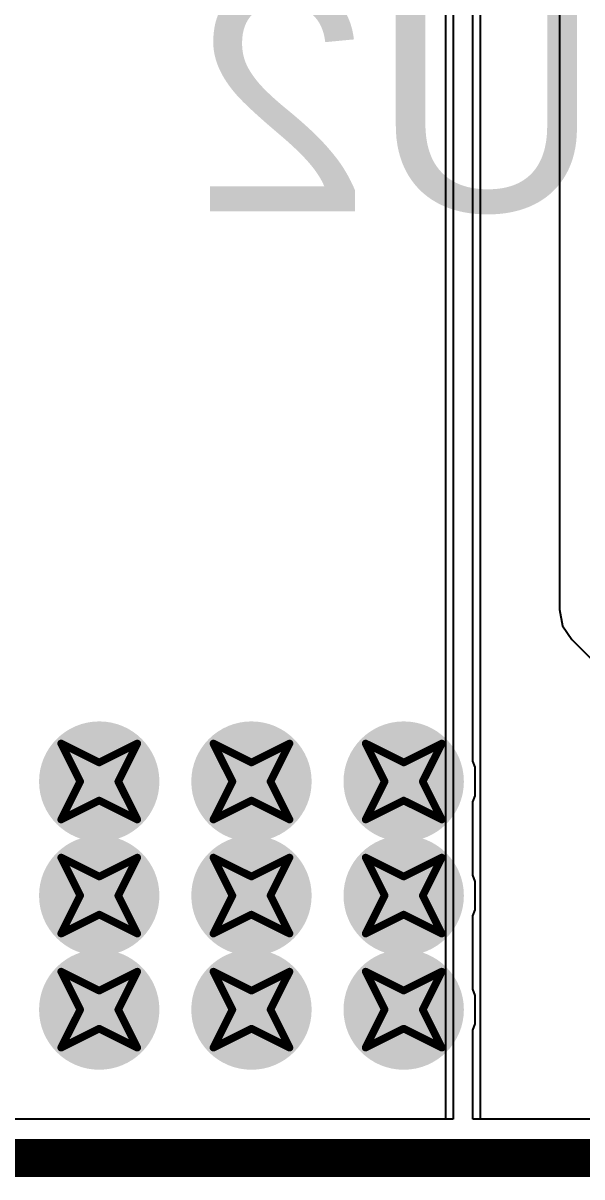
# Model space of a CAD drawing. Header units: inches. Extents: x -11 to 1110, y -7 to 455.
# Drawn here: x 628.27 to 632, y -0.13 to 7.58 of the extents above; entities that cross this region are included whole.
import ezdxf

# ---------------------------------------------------------------- set-up
doc = ezdxf.new("R2010")
doc.units = ezdxf.units.IN
for name, color, linetype in [('Board_outline', 216, 'Continuous'), ('Bottom Layer', 5, 'Continuous'), ('Bottom Overlay', 54, 'Continuous'), ('Bottom Solder', 6, 'Continuous'), ('Drill Drawing', 1, 'Continuous'), ('Top Layer', 1, 'Continuous'), ('Top Solder', 216, 'Continuous'), ('Via Holes', 16, 'Continuous')]:
    doc.layers.add(name, color=color, linetype=linetype)
doc.styles.add('Arial', font='', dxfattribs={"height": 0.2})
doc.styles.get('Arial').set_extended_font_data('Arial')

msp = doc.modelspace()

# ---------------------------------------------------------------- hatches: boundary and pattern name
at = {"layer": 'Bottom Layer'}
h = msp.add_hatch(color=5, dxfattribs=at)
edge = h.paths.add_edge_path()
edge.add_arc((628.777, 2.5146), 0.3, 0, 360)
h = msp.add_hatch(color=5, dxfattribs=at)
edge = h.paths.add_edge_path()
edge.add_arc((629.793, 2.5146), 0.3, 0, 360)
h = msp.add_hatch(color=5, dxfattribs=at)
edge = h.paths.add_edge_path()
edge.add_arc((630.809, 2.5146), 0.3, 0, 360)
h = msp.add_hatch(color=5, dxfattribs=at)
edge = h.paths.add_edge_path()
edge.add_arc((628.777, 1.7526), 0.3, 0, 360)
h = msp.add_hatch(color=5, dxfattribs=at)
edge = h.paths.add_edge_path()
edge.add_arc((629.793, 1.7526), 0.3, 0, 360)
h = msp.add_hatch(color=5, dxfattribs=at)
edge = h.paths.add_edge_path()
edge.add_arc((630.809, 1.7526), 0.3, 0, 360)
h = msp.add_hatch(color=5, dxfattribs=at)
edge = h.paths.add_edge_path()
edge.add_arc((628.777, 0.9906), 0.3, 0, 360)
h = msp.add_hatch(color=5, dxfattribs=at)
edge = h.paths.add_edge_path()
edge.add_arc((629.793, 0.9906), 0.3, 0, 360)
h = msp.add_hatch(color=5, dxfattribs=at)
edge = h.paths.add_edge_path()
edge.add_arc((630.809, 0.9906), 0.3, 0, 360)
at = {"layer": 'Bottom Solder'}
h = msp.add_hatch(color=6, dxfattribs=at)
edge = h.paths.add_edge_path()
edge.add_arc((628.777, 2.5146), 0.4016, 0, 360)
h = msp.add_hatch(color=6, dxfattribs=at)
edge = h.paths.add_edge_path()
edge.add_arc((629.793, 2.5146), 0.4016, 0, 360)
h = msp.add_hatch(color=6, dxfattribs=at)
edge = h.paths.add_edge_path()
edge.add_arc((630.809, 2.5146), 0.4016, 0, 360)
h = msp.add_hatch(color=6, dxfattribs=at)
edge = h.paths.add_edge_path()
edge.add_arc((628.777, 1.7526), 0.4016, 0, 360)
h = msp.add_hatch(color=6, dxfattribs=at)
edge = h.paths.add_edge_path()
edge.add_arc((629.793, 1.7526), 0.4016, 0, 360)
h = msp.add_hatch(color=6, dxfattribs=at)
edge = h.paths.add_edge_path()
edge.add_arc((630.809, 1.7526), 0.4016, 0, 360)
h = msp.add_hatch(color=6, dxfattribs=at)
edge = h.paths.add_edge_path()
edge.add_arc((628.777, 0.9906), 0.4016, 0, 360)
h = msp.add_hatch(color=6, dxfattribs=at)
edge = h.paths.add_edge_path()
edge.add_arc((629.793, 0.9906), 0.4016, 0, 360)
h = msp.add_hatch(color=6, dxfattribs=at)
edge = h.paths.add_edge_path()
edge.add_arc((630.809, 0.9906), 0.4016, 0, 360)
at = {"layer": 'Top Layer'}
h = msp.add_hatch(color=1, dxfattribs=at)
edge = h.paths.add_edge_path()
edge.add_arc((628.777, 2.5146), 0.3, 0, 360)
h = msp.add_hatch(color=1, dxfattribs=at)
edge = h.paths.add_edge_path()
edge.add_arc((629.793, 2.5146), 0.3, 0, 360)
h = msp.add_hatch(color=1, dxfattribs=at)
edge = h.paths.add_edge_path()
edge.add_arc((630.809, 2.5146), 0.3, 0, 360)
h = msp.add_hatch(color=1, dxfattribs=at)
edge = h.paths.add_edge_path()
edge.add_arc((628.777, 1.7526), 0.3, 0, 360)
h = msp.add_hatch(color=1, dxfattribs=at)
edge = h.paths.add_edge_path()
edge.add_arc((629.793, 1.7526), 0.3, 0, 360)
h = msp.add_hatch(color=1, dxfattribs=at)
edge = h.paths.add_edge_path()
edge.add_arc((630.809, 1.7526), 0.3, 0, 360)
h = msp.add_hatch(color=1, dxfattribs=at)
edge = h.paths.add_edge_path()
edge.add_arc((628.777, 0.9906), 0.3, 0, 360)
h = msp.add_hatch(color=1, dxfattribs=at)
edge = h.paths.add_edge_path()
edge.add_arc((629.793, 0.9906), 0.3, 0, 360)
h = msp.add_hatch(color=1, dxfattribs=at)
edge = h.paths.add_edge_path()
edge.add_arc((630.809, 0.9906), 0.3, 0, 360)
at = {"layer": 'Top Solder'}
h = msp.add_hatch(color=216, dxfattribs=at)
edge = h.paths.add_edge_path()
edge.add_arc((628.777, 2.5146), 0.4016, 0, 360)
h = msp.add_hatch(color=216, dxfattribs=at)
edge = h.paths.add_edge_path()
edge.add_arc((629.793, 2.5146), 0.4016, 0, 360)
h = msp.add_hatch(color=216, dxfattribs=at)
edge = h.paths.add_edge_path()
edge.add_arc((630.809, 2.5146), 0.4016, 0, 360)
h = msp.add_hatch(color=216, dxfattribs=at)
edge = h.paths.add_edge_path()
edge.add_arc((628.777, 1.7526), 0.4016, 0, 360)
h = msp.add_hatch(color=216, dxfattribs=at)
edge = h.paths.add_edge_path()
edge.add_arc((629.793, 1.7526), 0.4016, 0, 360)
h = msp.add_hatch(color=216, dxfattribs=at)
edge = h.paths.add_edge_path()
edge.add_arc((630.809, 1.7526), 0.4016, 0, 360)
h = msp.add_hatch(color=216, dxfattribs=at)
edge = h.paths.add_edge_path()
edge.add_arc((628.777, 0.9906), 0.4016, 0, 360)
h = msp.add_hatch(color=216, dxfattribs=at)
edge = h.paths.add_edge_path()
edge.add_arc((629.793, 0.9906), 0.4016, 0, 360)
h = msp.add_hatch(color=216, dxfattribs=at)
edge = h.paths.add_edge_path()
edge.add_arc((630.809, 0.9906), 0.4016, 0, 360)
at = {"layer": 'Via Holes'}
h = msp.add_hatch(color=7, dxfattribs=at)
edge = h.paths.add_edge_path()
edge.add_arc((628.777, 2.5146), 0.15, 0, 360)
h = msp.add_hatch(color=7, dxfattribs=at)
edge = h.paths.add_edge_path()
edge.add_arc((629.793, 2.5146), 0.15, 0, 360)
h = msp.add_hatch(color=7, dxfattribs=at)
edge = h.paths.add_edge_path()
edge.add_arc((630.809, 2.5146), 0.15, 0, 360)
h = msp.add_hatch(color=7, dxfattribs=at)
edge = h.paths.add_edge_path()
edge.add_arc((628.777, 1.7526), 0.15, 0, 360)
h = msp.add_hatch(color=7, dxfattribs=at)
edge = h.paths.add_edge_path()
edge.add_arc((629.793, 1.7526), 0.15, 0, 360)
h = msp.add_hatch(color=7, dxfattribs=at)
edge = h.paths.add_edge_path()
edge.add_arc((630.809, 1.7526), 0.15, 0, 360)
h = msp.add_hatch(color=7, dxfattribs=at)
edge = h.paths.add_edge_path()
edge.add_arc((628.777, 0.9906), 0.15, 0, 360)
h = msp.add_hatch(color=7, dxfattribs=at)
edge = h.paths.add_edge_path()
edge.add_arc((629.793, 0.9906), 0.15, 0, 360)
h = msp.add_hatch(color=7, dxfattribs=at)
edge = h.paths.add_edge_path()
edge.add_arc((630.809, 0.9906), 0.15, 0, 360)

# ---------------------------------------------------------------- linework, layer by layer
at = {"layer": 'Board_outline'}
msp.add_lwpolyline([(0, 0, 0.254, 0.254, 0), (704, 0, 0.254, 0.254, 0)], format="xyseb", dxfattribs=at)
at = {"layer": 'Bottom Layer'}
for p, q in [((631.0884, 10.4714), (631.0884, 0.259)), ((631.2697, 2.651), (631.2697, 10.2901)), ((631.2868, 2.6096), (631.2697, 2.651)), ((631.2868, 2.4196), (631.2868, 2.6096)), ((631.2697, 2.3782), (631.2868, 2.4196)), ((631.2697, 1.889), (631.2697, 2.3782)), ((631.2868, 1.8476), (631.2697, 1.889)), ((631.2868, 1.6576), (631.2868, 1.8476)), ((631.2697, 1.6162), (631.2868, 1.6576)), ((631.2697, 1.127), (631.2697, 1.6162)), ((631.2868, 1.0856), (631.2697, 1.127)), ((631.2868, 0.8956), (631.2868, 1.0856)), ((631.2697, 0.8542), (631.2868, 0.8956)), ((631.2697, 0.259), (631.2697, 0.8542)), ((631.0884, 0.259), (600.8116, 0.259)), ((703.741, 0.259), (631.2697, 0.259))]:
    msp.add_line(p, q, dxfattribs=at)
at = {"layer": 'Drill Drawing'}
for points in [[(628.523, 2.7686, 0.0508, 0.0508, 0), (628.777, 2.6416, 0.0508, 0.0508, 0)], [(628.523, 2.7686, 0.0508, 0.0508, 0), (628.65, 2.5146, 0.0508, 0.0508, 0)], [(628.777, 2.6416, 0.0508, 0.0508, 0), (629.031, 2.7686, 0.0508, 0.0508, 0)], [(628.904, 2.5146, 0.0508, 0.0508, 0), (629.031, 2.7686, 0.0508, 0.0508, 0)], [(629.539, 2.7686, 0.0508, 0.0508, 0), (629.793, 2.6416, 0.0508, 0.0508, 0)], [(629.539, 2.7686, 0.0508, 0.0508, 0), (629.666, 2.5146, 0.0508, 0.0508, 0)], [(629.793, 2.6416, 0.0508, 0.0508, 0), (630.047, 2.7686, 0.0508, 0.0508, 0)], [(629.92, 2.5146, 0.0508, 0.0508, 0), (630.047, 2.7686, 0.0508, 0.0508, 0)], [(630.555, 2.7686, 0.0508, 0.0508, 0), (630.809, 2.6416, 0.0508, 0.0508, 0)], [(630.555, 2.7686, 0.0508, 0.0508, 0), (630.682, 2.5146, 0.0508, 0.0508, 0)], [(630.809, 2.6416, 0.0508, 0.0508, 0), (631.063, 2.7686, 0.0508, 0.0508, 0)], [(630.936, 2.5146, 0.0508, 0.0508, 0), (631.063, 2.7686, 0.0508, 0.0508, 0)], [(628.523, 2.2606, 0.0508, 0.0508, 0), (628.65, 2.5146, 0.0508, 0.0508, 0)], [(628.904, 2.5146, 0.0508, 0.0508, 0), (629.031, 2.2606, 0.0508, 0.0508, 0)], [(629.539, 2.2606, 0.0508, 0.0508, 0), (629.666, 2.5146, 0.0508, 0.0508, 0)], [(629.92, 2.5146, 0.0508, 0.0508, 0), (630.047, 2.2606, 0.0508, 0.0508, 0)], [(630.555, 2.2606, 0.0508, 0.0508, 0), (630.682, 2.5146, 0.0508, 0.0508, 0)], [(630.936, 2.5146, 0.0508, 0.0508, 0), (631.063, 2.2606, 0.0508, 0.0508, 0)], [(628.523, 2.2606, 0.0508, 0.0508, 0), (628.777, 2.3876, 0.0508, 0.0508, 0)], [(628.777, 2.3876, 0.0508, 0.0508, 0), (629.031, 2.2606, 0.0508, 0.0508, 0)], [(629.539, 2.2606, 0.0508, 0.0508, 0), (629.793, 2.3876, 0.0508, 0.0508, 0)], [(629.793, 2.3876, 0.0508, 0.0508, 0), (630.047, 2.2606, 0.0508, 0.0508, 0)], [(630.555, 2.2606, 0.0508, 0.0508, 0), (630.809, 2.3876, 0.0508, 0.0508, 0)], [(630.809, 2.3876, 0.0508, 0.0508, 0), (631.063, 2.2606, 0.0508, 0.0508, 0)], [(628.523, 2.0066, 0.0508, 0.0508, 0), (628.777, 1.8796, 0.0508, 0.0508, 0)], [(628.523, 2.0066, 0.0508, 0.0508, 0), (628.65, 1.7526, 0.0508, 0.0508, 0)], [(628.777, 1.8796, 0.0508, 0.0508, 0), (629.031, 2.0066, 0.0508, 0.0508, 0)], [(628.904, 1.7526, 0.0508, 0.0508, 0), (629.031, 2.0066, 0.0508, 0.0508, 0)], [(629.539, 2.0066, 0.0508, 0.0508, 0), (629.793, 1.8796, 0.0508, 0.0508, 0)], [(629.539, 2.0066, 0.0508, 0.0508, 0), (629.666, 1.7526, 0.0508, 0.0508, 0)], [(629.793, 1.8796, 0.0508, 0.0508, 0), (630.047, 2.0066, 0.0508, 0.0508, 0)], [(629.92, 1.7526, 0.0508, 0.0508, 0), (630.047, 2.0066, 0.0508, 0.0508, 0)], [(630.555, 2.0066, 0.0508, 0.0508, 0), (630.809, 1.8796, 0.0508, 0.0508, 0)], [(630.555, 2.0066, 0.0508, 0.0508, 0), (630.682, 1.7526, 0.0508, 0.0508, 0)], [(630.809, 1.8796, 0.0508, 0.0508, 0), (631.063, 2.0066, 0.0508, 0.0508, 0)], [(630.936, 1.7526, 0.0508, 0.0508, 0), (631.063, 2.0066, 0.0508, 0.0508, 0)], [(628.523, 1.4986, 0.0508, 0.0508, 0), (628.65, 1.7526, 0.0508, 0.0508, 0)], [(628.904, 1.7526, 0.0508, 0.0508, 0), (629.031, 1.4986, 0.0508, 0.0508, 0)], [(629.539, 1.4986, 0.0508, 0.0508, 0), (629.666, 1.7526, 0.0508, 0.0508, 0)], [(629.92, 1.7526, 0.0508, 0.0508, 0), (630.047, 1.4986, 0.0508, 0.0508, 0)], [(630.555, 1.4986, 0.0508, 0.0508, 0), (630.682, 1.7526, 0.0508, 0.0508, 0)], [(630.936, 1.7526, 0.0508, 0.0508, 0), (631.063, 1.4986, 0.0508, 0.0508, 0)], [(628.523, 1.4986, 0.0508, 0.0508, 0), (628.777, 1.6256, 0.0508, 0.0508, 0)], [(628.777, 1.6256, 0.0508, 0.0508, 0), (629.031, 1.4986, 0.0508, 0.0508, 0)], [(629.539, 1.4986, 0.0508, 0.0508, 0), (629.793, 1.6256, 0.0508, 0.0508, 0)], [(629.793, 1.6256, 0.0508, 0.0508, 0), (630.047, 1.4986, 0.0508, 0.0508, 0)], [(630.555, 1.4986, 0.0508, 0.0508, 0), (630.809, 1.6256, 0.0508, 0.0508, 0)], [(630.809, 1.6256, 0.0508, 0.0508, 0), (631.063, 1.4986, 0.0508, 0.0508, 0)], [(628.523, 1.2446, 0.0508, 0.0508, 0), (628.777, 1.1176, 0.0508, 0.0508, 0)], [(628.523, 1.2446, 0.0508, 0.0508, 0), (628.65, 0.9906, 0.0508, 0.0508, 0)], [(628.777, 1.1176, 0.0508, 0.0508, 0), (629.031, 1.2446, 0.0508, 0.0508, 0)], [(628.904, 0.9906, 0.0508, 0.0508, 0), (629.031, 1.2446, 0.0508, 0.0508, 0)], [(629.539, 1.2446, 0.0508, 0.0508, 0), (629.793, 1.1176, 0.0508, 0.0508, 0)], [(629.539, 1.2446, 0.0508, 0.0508, 0), (629.666, 0.9906, 0.0508, 0.0508, 0)], [(629.793, 1.1176, 0.0508, 0.0508, 0), (630.047, 1.2446, 0.0508, 0.0508, 0)], [(629.92, 0.9906, 0.0508, 0.0508, 0), (630.047, 1.2446, 0.0508, 0.0508, 0)], [(630.555, 1.2446, 0.0508, 0.0508, 0), (630.809, 1.1176, 0.0508, 0.0508, 0)], [(630.555, 1.2446, 0.0508, 0.0508, 0), (630.682, 0.9906, 0.0508, 0.0508, 0)], [(630.809, 1.1176, 0.0508, 0.0508, 0), (631.063, 1.2446, 0.0508, 0.0508, 0)], [(630.936, 0.9906, 0.0508, 0.0508, 0), (631.063, 1.2446, 0.0508, 0.0508, 0)], [(628.523, 0.7366, 0.0508, 0.0508, 0), (628.65, 0.9906, 0.0508, 0.0508, 0)], [(628.904, 0.9906, 0.0508, 0.0508, 0), (629.031, 0.7366, 0.0508, 0.0508, 0)], [(629.539, 0.7366, 0.0508, 0.0508, 0), (629.666, 0.9906, 0.0508, 0.0508, 0)], [(629.92, 0.9906, 0.0508, 0.0508, 0), (630.047, 0.7366, 0.0508, 0.0508, 0)], [(630.555, 0.7366, 0.0508, 0.0508, 0), (630.682, 0.9906, 0.0508, 0.0508, 0)], [(630.936, 0.9906, 0.0508, 0.0508, 0), (631.063, 0.7366, 0.0508, 0.0508, 0)], [(628.523, 0.7366, 0.0508, 0.0508, 0), (628.777, 0.8636, 0.0508, 0.0508, 0)], [(628.777, 0.8636, 0.0508, 0.0508, 0), (629.031, 0.7366, 0.0508, 0.0508, 0)], [(629.539, 0.7366, 0.0508, 0.0508, 0), (629.793, 0.8636, 0.0508, 0.0508, 0)], [(629.793, 0.8636, 0.0508, 0.0508, 0), (630.047, 0.7366, 0.0508, 0.0508, 0)], [(630.555, 0.7366, 0.0508, 0.0508, 0), (630.809, 0.8636, 0.0508, 0.0508, 0)], [(630.809, 0.8636, 0.0508, 0.0508, 0), (631.063, 0.7366, 0.0508, 0.0508, 0)]]:
    msp.add_lwpolyline(points, format="xyseb", dxfattribs=at)
for points in [[(628.5103, 2.7686, 0.0254, 0.0254, 1), (628.5357, 2.7686, 0.0254, 0.0254, 1)], [(628.5103, 2.7686, 0.0254, 0.0254, 1), (628.5357, 2.7686, 0.0254, 0.0254, 1)], [(629.0183, 2.7686, 0.0254, 0.0254, 1), (629.0437, 2.7686, 0.0254, 0.0254, 1)], [(629.0183, 2.7686, 0.0254, 0.0254, 1), (629.0437, 2.7686, 0.0254, 0.0254, 1)], [(629.5263, 2.7686, 0.0254, 0.0254, 1), (629.5517, 2.7686, 0.0254, 0.0254, 1)], [(629.5263, 2.7686, 0.0254, 0.0254, 1), (629.5517, 2.7686, 0.0254, 0.0254, 1)], [(630.0343, 2.7686, 0.0254, 0.0254, 1), (630.0597, 2.7686, 0.0254, 0.0254, 1)], [(630.0343, 2.7686, 0.0254, 0.0254, 1), (630.0597, 2.7686, 0.0254, 0.0254, 1)], [(630.5423, 2.7686, 0.0254, 0.0254, 1), (630.5677, 2.7686, 0.0254, 0.0254, 1)], [(630.5423, 2.7686, 0.0254, 0.0254, 1), (630.5677, 2.7686, 0.0254, 0.0254, 1)], [(631.0503, 2.7686, 0.0254, 0.0254, 1), (631.0757, 2.7686, 0.0254, 0.0254, 1)], [(631.0503, 2.7686, 0.0254, 0.0254, 1), (631.0757, 2.7686, 0.0254, 0.0254, 1)], [(628.7643, 2.6416, 0.0254, 0.0254, 1), (628.7897, 2.6416, 0.0254, 0.0254, 1)], [(628.7643, 2.6416, 0.0254, 0.0254, 1), (628.7897, 2.6416, 0.0254, 0.0254, 1)], [(629.7803, 2.6416, 0.0254, 0.0254, 1), (629.8057, 2.6416, 0.0254, 0.0254, 1)], [(629.7803, 2.6416, 0.0254, 0.0254, 1), (629.8057, 2.6416, 0.0254, 0.0254, 1)], [(630.7963, 2.6416, 0.0254, 0.0254, 1), (630.8217, 2.6416, 0.0254, 0.0254, 1)], [(630.7963, 2.6416, 0.0254, 0.0254, 1), (630.8217, 2.6416, 0.0254, 0.0254, 1)], [(628.6373, 2.5146, 0.0254, 0.0254, 1), (628.6627, 2.5146, 0.0254, 0.0254, 1)], [(628.6373, 2.5146, 0.0254, 0.0254, 1), (628.6627, 2.5146, 0.0254, 0.0254, 1)], [(628.8913, 2.5146, 0.0254, 0.0254, 1), (628.9167, 2.5146, 0.0254, 0.0254, 1)], [(628.8913, 2.5146, 0.0254, 0.0254, 1), (628.9167, 2.5146, 0.0254, 0.0254, 1)], [(629.6533, 2.5146, 0.0254, 0.0254, 1), (629.6787, 2.5146, 0.0254, 0.0254, 1)], [(629.6533, 2.5146, 0.0254, 0.0254, 1), (629.6787, 2.5146, 0.0254, 0.0254, 1)], [(629.9073, 2.5146, 0.0254, 0.0254, 1), (629.9327, 2.5146, 0.0254, 0.0254, 1)], [(629.9073, 2.5146, 0.0254, 0.0254, 1), (629.9327, 2.5146, 0.0254, 0.0254, 1)], [(630.6693, 2.5146, 0.0254, 0.0254, 1), (630.6947, 2.5146, 0.0254, 0.0254, 1)], [(630.6693, 2.5146, 0.0254, 0.0254, 1), (630.6947, 2.5146, 0.0254, 0.0254, 1)], [(630.9233, 2.5146, 0.0254, 0.0254, 1), (630.9487, 2.5146, 0.0254, 0.0254, 1)], [(630.9233, 2.5146, 0.0254, 0.0254, 1), (630.9487, 2.5146, 0.0254, 0.0254, 1)], [(628.7643, 2.3876, 0.0254, 0.0254, 1), (628.7897, 2.3876, 0.0254, 0.0254, 1)], [(628.7643, 2.3876, 0.0254, 0.0254, 1), (628.7897, 2.3876, 0.0254, 0.0254, 1)], [(629.7803, 2.3876, 0.0254, 0.0254, 1), (629.8057, 2.3876, 0.0254, 0.0254, 1)], [(629.7803, 2.3876, 0.0254, 0.0254, 1), (629.8057, 2.3876, 0.0254, 0.0254, 1)], [(630.7963, 2.3876, 0.0254, 0.0254, 1), (630.8217, 2.3876, 0.0254, 0.0254, 1)], [(630.7963, 2.3876, 0.0254, 0.0254, 1), (630.8217, 2.3876, 0.0254, 0.0254, 1)], [(628.5103, 2.2606, 0.0254, 0.0254, 1), (628.5357, 2.2606, 0.0254, 0.0254, 1)], [(628.5103, 2.2606, 0.0254, 0.0254, 1), (628.5357, 2.2606, 0.0254, 0.0254, 1)], [(629.0183, 2.2606, 0.0254, 0.0254, 1), (629.0437, 2.2606, 0.0254, 0.0254, 1)], [(629.0183, 2.2606, 0.0254, 0.0254, 1), (629.0437, 2.2606, 0.0254, 0.0254, 1)], [(629.5263, 2.2606, 0.0254, 0.0254, 1), (629.5517, 2.2606, 0.0254, 0.0254, 1)], [(629.5263, 2.2606, 0.0254, 0.0254, 1), (629.5517, 2.2606, 0.0254, 0.0254, 1)], [(630.0343, 2.2606, 0.0254, 0.0254, 1), (630.0597, 2.2606, 0.0254, 0.0254, 1)], [(630.0343, 2.2606, 0.0254, 0.0254, 1), (630.0597, 2.2606, 0.0254, 0.0254, 1)], [(630.5423, 2.2606, 0.0254, 0.0254, 1), (630.5677, 2.2606, 0.0254, 0.0254, 1)], [(630.5423, 2.2606, 0.0254, 0.0254, 1), (630.5677, 2.2606, 0.0254, 0.0254, 1)], [(631.0503, 2.2606, 0.0254, 0.0254, 1), (631.0757, 2.2606, 0.0254, 0.0254, 1)], [(631.0503, 2.2606, 0.0254, 0.0254, 1), (631.0757, 2.2606, 0.0254, 0.0254, 1)], [(628.5103, 2.0066, 0.0254, 0.0254, 1), (628.5357, 2.0066, 0.0254, 0.0254, 1)], [(628.5103, 2.0066, 0.0254, 0.0254, 1), (628.5357, 2.0066, 0.0254, 0.0254, 1)], [(629.0183, 2.0066, 0.0254, 0.0254, 1), (629.0437, 2.0066, 0.0254, 0.0254, 1)], [(629.0183, 2.0066, 0.0254, 0.0254, 1), (629.0437, 2.0066, 0.0254, 0.0254, 1)], [(629.5263, 2.0066, 0.0254, 0.0254, 1), (629.5517, 2.0066, 0.0254, 0.0254, 1)], [(629.5263, 2.0066, 0.0254, 0.0254, 1), (629.5517, 2.0066, 0.0254, 0.0254, 1)], [(630.0343, 2.0066, 0.0254, 0.0254, 1), (630.0597, 2.0066, 0.0254, 0.0254, 1)], [(630.0343, 2.0066, 0.0254, 0.0254, 1), (630.0597, 2.0066, 0.0254, 0.0254, 1)], [(630.5423, 2.0066, 0.0254, 0.0254, 1), (630.5677, 2.0066, 0.0254, 0.0254, 1)], [(630.5423, 2.0066, 0.0254, 0.0254, 1), (630.5677, 2.0066, 0.0254, 0.0254, 1)], [(631.0503, 2.0066, 0.0254, 0.0254, 1), (631.0757, 2.0066, 0.0254, 0.0254, 1)], [(631.0503, 2.0066, 0.0254, 0.0254, 1), (631.0757, 2.0066, 0.0254, 0.0254, 1)], [(628.7643, 1.8796, 0.0254, 0.0254, 1), (628.7897, 1.8796, 0.0254, 0.0254, 1)], [(628.7643, 1.8796, 0.0254, 0.0254, 1), (628.7897, 1.8796, 0.0254, 0.0254, 1)], [(629.7803, 1.8796, 0.0254, 0.0254, 1), (629.8057, 1.8796, 0.0254, 0.0254, 1)], [(629.7803, 1.8796, 0.0254, 0.0254, 1), (629.8057, 1.8796, 0.0254, 0.0254, 1)], [(630.7963, 1.8796, 0.0254, 0.0254, 1), (630.8217, 1.8796, 0.0254, 0.0254, 1)], [(630.7963, 1.8796, 0.0254, 0.0254, 1), (630.8217, 1.8796, 0.0254, 0.0254, 1)], [(628.6373, 1.7526, 0.0254, 0.0254, 1), (628.6627, 1.7526, 0.0254, 0.0254, 1)], [(628.6373, 1.7526, 0.0254, 0.0254, 1), (628.6627, 1.7526, 0.0254, 0.0254, 1)], [(628.8913, 1.7526, 0.0254, 0.0254, 1), (628.9167, 1.7526, 0.0254, 0.0254, 1)], [(628.8913, 1.7526, 0.0254, 0.0254, 1), (628.9167, 1.7526, 0.0254, 0.0254, 1)], [(629.6533, 1.7526, 0.0254, 0.0254, 1), (629.6787, 1.7526, 0.0254, 0.0254, 1)], [(629.6533, 1.7526, 0.0254, 0.0254, 1), (629.6787, 1.7526, 0.0254, 0.0254, 1)], [(629.9073, 1.7526, 0.0254, 0.0254, 1), (629.9327, 1.7526, 0.0254, 0.0254, 1)], [(629.9073, 1.7526, 0.0254, 0.0254, 1), (629.9327, 1.7526, 0.0254, 0.0254, 1)], [(630.6693, 1.7526, 0.0254, 0.0254, 1), (630.6947, 1.7526, 0.0254, 0.0254, 1)], [(630.6693, 1.7526, 0.0254, 0.0254, 1), (630.6947, 1.7526, 0.0254, 0.0254, 1)], [(630.9233, 1.7526, 0.0254, 0.0254, 1), (630.9487, 1.7526, 0.0254, 0.0254, 1)], [(630.9233, 1.7526, 0.0254, 0.0254, 1), (630.9487, 1.7526, 0.0254, 0.0254, 1)], [(628.7643, 1.6256, 0.0254, 0.0254, 1), (628.7897, 1.6256, 0.0254, 0.0254, 1)], [(628.7643, 1.6256, 0.0254, 0.0254, 1), (628.7897, 1.6256, 0.0254, 0.0254, 1)], [(629.7803, 1.6256, 0.0254, 0.0254, 1), (629.8057, 1.6256, 0.0254, 0.0254, 1)], [(629.7803, 1.6256, 0.0254, 0.0254, 1), (629.8057, 1.6256, 0.0254, 0.0254, 1)], [(630.7963, 1.6256, 0.0254, 0.0254, 1), (630.8217, 1.6256, 0.0254, 0.0254, 1)], [(630.7963, 1.6256, 0.0254, 0.0254, 1), (630.8217, 1.6256, 0.0254, 0.0254, 1)], [(628.5103, 1.4986, 0.0254, 0.0254, 1), (628.5357, 1.4986, 0.0254, 0.0254, 1)], [(628.5103, 1.4986, 0.0254, 0.0254, 1), (628.5357, 1.4986, 0.0254, 0.0254, 1)], [(629.0183, 1.4986, 0.0254, 0.0254, 1), (629.0437, 1.4986, 0.0254, 0.0254, 1)], [(629.0183, 1.4986, 0.0254, 0.0254, 1), (629.0437, 1.4986, 0.0254, 0.0254, 1)], [(629.5263, 1.4986, 0.0254, 0.0254, 1), (629.5517, 1.4986, 0.0254, 0.0254, 1)], [(629.5263, 1.4986, 0.0254, 0.0254, 1), (629.5517, 1.4986, 0.0254, 0.0254, 1)], [(630.0343, 1.4986, 0.0254, 0.0254, 1), (630.0597, 1.4986, 0.0254, 0.0254, 1)], [(630.0343, 1.4986, 0.0254, 0.0254, 1), (630.0597, 1.4986, 0.0254, 0.0254, 1)], [(630.5423, 1.4986, 0.0254, 0.0254, 1), (630.5677, 1.4986, 0.0254, 0.0254, 1)], [(630.5423, 1.4986, 0.0254, 0.0254, 1), (630.5677, 1.4986, 0.0254, 0.0254, 1)], [(631.0503, 1.4986, 0.0254, 0.0254, 1), (631.0757, 1.4986, 0.0254, 0.0254, 1)], [(631.0503, 1.4986, 0.0254, 0.0254, 1), (631.0757, 1.4986, 0.0254, 0.0254, 1)], [(628.5103, 1.2446, 0.0254, 0.0254, 1), (628.5357, 1.2446, 0.0254, 0.0254, 1)], [(628.5103, 1.2446, 0.0254, 0.0254, 1), (628.5357, 1.2446, 0.0254, 0.0254, 1)], [(629.0183, 1.2446, 0.0254, 0.0254, 1), (629.0437, 1.2446, 0.0254, 0.0254, 1)], [(629.0183, 1.2446, 0.0254, 0.0254, 1), (629.0437, 1.2446, 0.0254, 0.0254, 1)], [(629.5263, 1.2446, 0.0254, 0.0254, 1), (629.5517, 1.2446, 0.0254, 0.0254, 1)], [(629.5263, 1.2446, 0.0254, 0.0254, 1), (629.5517, 1.2446, 0.0254, 0.0254, 1)], [(630.0343, 1.2446, 0.0254, 0.0254, 1), (630.0597, 1.2446, 0.0254, 0.0254, 1)], [(630.0343, 1.2446, 0.0254, 0.0254, 1), (630.0597, 1.2446, 0.0254, 0.0254, 1)], [(630.5423, 1.2446, 0.0254, 0.0254, 1), (630.5677, 1.2446, 0.0254, 0.0254, 1)], [(630.5423, 1.2446, 0.0254, 0.0254, 1), (630.5677, 1.2446, 0.0254, 0.0254, 1)], [(631.0503, 1.2446, 0.0254, 0.0254, 1), (631.0757, 1.2446, 0.0254, 0.0254, 1)], [(631.0503, 1.2446, 0.0254, 0.0254, 1), (631.0757, 1.2446, 0.0254, 0.0254, 1)], [(628.7643, 1.1176, 0.0254, 0.0254, 1), (628.7897, 1.1176, 0.0254, 0.0254, 1)], [(628.7643, 1.1176, 0.0254, 0.0254, 1), (628.7897, 1.1176, 0.0254, 0.0254, 1)], [(629.7803, 1.1176, 0.0254, 0.0254, 1), (629.8057, 1.1176, 0.0254, 0.0254, 1)], [(629.7803, 1.1176, 0.0254, 0.0254, 1), (629.8057, 1.1176, 0.0254, 0.0254, 1)], [(630.7963, 1.1176, 0.0254, 0.0254, 1), (630.8217, 1.1176, 0.0254, 0.0254, 1)], [(630.7963, 1.1176, 0.0254, 0.0254, 1), (630.8217, 1.1176, 0.0254, 0.0254, 1)], [(628.6373, 0.9906, 0.0254, 0.0254, 1), (628.6627, 0.9906, 0.0254, 0.0254, 1)], [(628.6373, 0.9906, 0.0254, 0.0254, 1), (628.6627, 0.9906, 0.0254, 0.0254, 1)], [(628.8913, 0.9906, 0.0254, 0.0254, 1), (628.9167, 0.9906, 0.0254, 0.0254, 1)], [(628.8913, 0.9906, 0.0254, 0.0254, 1), (628.9167, 0.9906, 0.0254, 0.0254, 1)], [(629.6533, 0.9906, 0.0254, 0.0254, 1), (629.6787, 0.9906, 0.0254, 0.0254, 1)], [(629.6533, 0.9906, 0.0254, 0.0254, 1), (629.6787, 0.9906, 0.0254, 0.0254, 1)], [(629.9073, 0.9906, 0.0254, 0.0254, 1), (629.9327, 0.9906, 0.0254, 0.0254, 1)], [(629.9073, 0.9906, 0.0254, 0.0254, 1), (629.9327, 0.9906, 0.0254, 0.0254, 1)], [(630.6693, 0.9906, 0.0254, 0.0254, 1), (630.6947, 0.9906, 0.0254, 0.0254, 1)], [(630.6693, 0.9906, 0.0254, 0.0254, 1), (630.6947, 0.9906, 0.0254, 0.0254, 1)], [(630.9233, 0.9906, 0.0254, 0.0254, 1), (630.9487, 0.9906, 0.0254, 0.0254, 1)], [(630.9233, 0.9906, 0.0254, 0.0254, 1), (630.9487, 0.9906, 0.0254, 0.0254, 1)], [(628.7643, 0.8636, 0.0254, 0.0254, 1), (628.7897, 0.8636, 0.0254, 0.0254, 1)], [(628.7643, 0.8636, 0.0254, 0.0254, 1), (628.7897, 0.8636, 0.0254, 0.0254, 1)], [(629.7803, 0.8636, 0.0254, 0.0254, 1), (629.8057, 0.8636, 0.0254, 0.0254, 1)], [(629.7803, 0.8636, 0.0254, 0.0254, 1), (629.8057, 0.8636, 0.0254, 0.0254, 1)], [(630.7963, 0.8636, 0.0254, 0.0254, 1), (630.8217, 0.8636, 0.0254, 0.0254, 1)], [(630.7963, 0.8636, 0.0254, 0.0254, 1), (630.8217, 0.8636, 0.0254, 0.0254, 1)], [(628.5103, 0.7366, 0.0254, 0.0254, 1), (628.5357, 0.7366, 0.0254, 0.0254, 1)], [(628.5103, 0.7366, 0.0254, 0.0254, 1), (628.5357, 0.7366, 0.0254, 0.0254, 1)], [(629.0183, 0.7366, 0.0254, 0.0254, 1), (629.0437, 0.7366, 0.0254, 0.0254, 1)], [(629.0183, 0.7366, 0.0254, 0.0254, 1), (629.0437, 0.7366, 0.0254, 0.0254, 1)], [(629.5263, 0.7366, 0.0254, 0.0254, 1), (629.5517, 0.7366, 0.0254, 0.0254, 1)], [(629.5263, 0.7366, 0.0254, 0.0254, 1), (629.5517, 0.7366, 0.0254, 0.0254, 1)], [(630.0343, 0.7366, 0.0254, 0.0254, 1), (630.0597, 0.7366, 0.0254, 0.0254, 1)], [(630.0343, 0.7366, 0.0254, 0.0254, 1), (630.0597, 0.7366, 0.0254, 0.0254, 1)], [(630.5423, 0.7366, 0.0254, 0.0254, 1), (630.5677, 0.7366, 0.0254, 0.0254, 1)], [(630.5423, 0.7366, 0.0254, 0.0254, 1), (630.5677, 0.7366, 0.0254, 0.0254, 1)], [(631.0503, 0.7366, 0.0254, 0.0254, 1), (631.0757, 0.7366, 0.0254, 0.0254, 1)], [(631.0503, 0.7366, 0.0254, 0.0254, 1), (631.0757, 0.7366, 0.0254, 0.0254, 1)]]:
    msp.add_lwpolyline(points, format="xyseb", close=True, dxfattribs=at)
at = {"layer": 'Top Layer'}
for p, q in [((631.1392, 8.8204), (631.1392, 0.259)), ((631.3205, 0.259), (631.3205, 8.6391)), ((631.8479, 7.8454), (631.8479, 3.6642)), ((631.8479, 3.6642), (631.8479, 3.6642)), ((631.8479, 3.6642), (631.8696, 3.5552)), ((631.8696, 3.5552), (631.9314, 3.4628)), ((631.9314, 3.4628), (632.6934, 2.7008)), ((631.1392, 0.259), (616.2802, 0.259)), ((703.741, 0.259), (631.3205, 0.259))]:
    msp.add_line(p, q, dxfattribs=at)

# ---------------------------------------------------------------- texts
at = {"layer": 'Bottom Overlay', "style": 'Arial', "text_generation_flag": 2}
msp.add_text('U2', height=1.524, dxfattribs=at).set_placement((632.1294, 6.3248))

doc.saveas('drawing.dxf')
